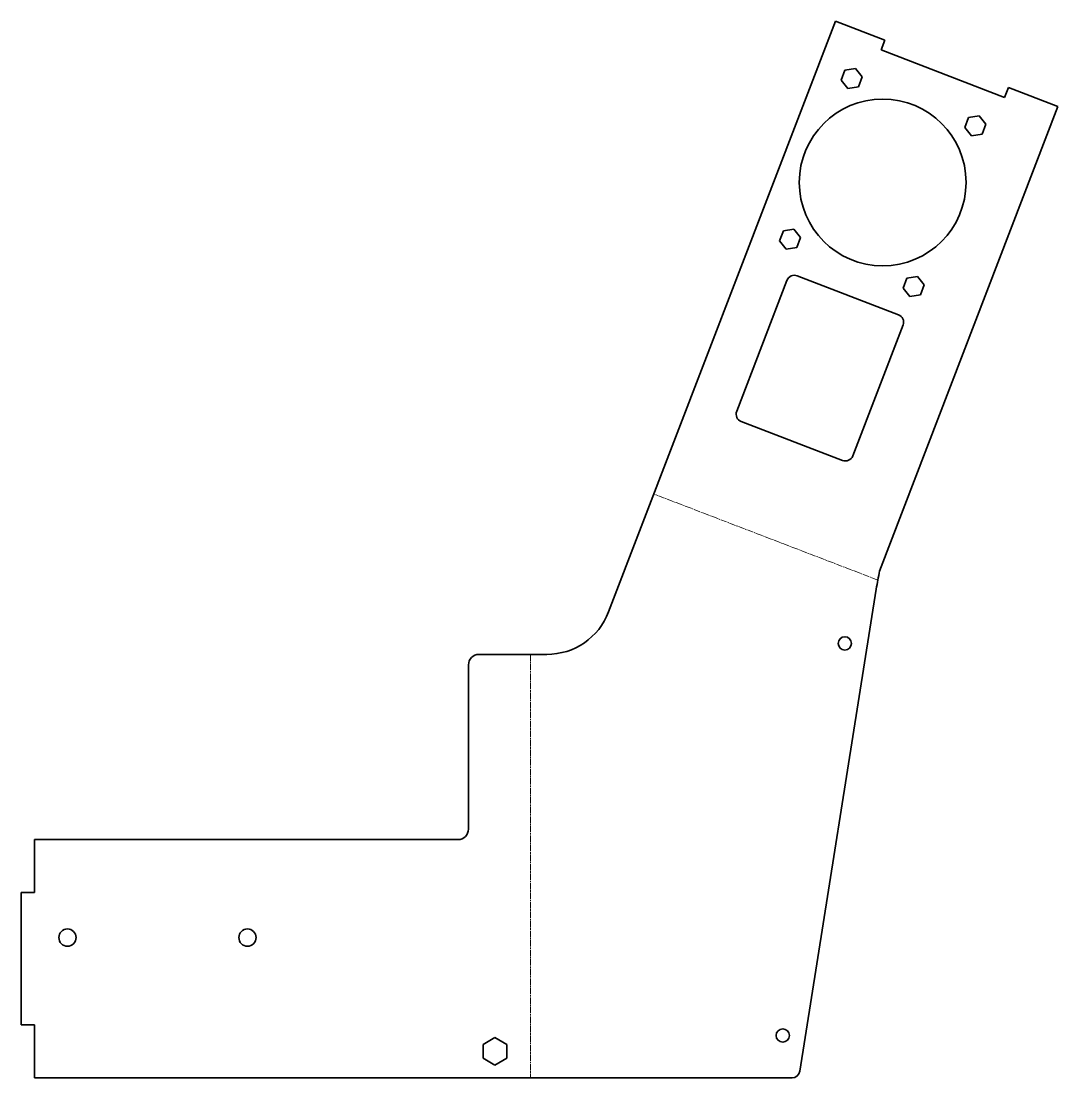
# Model space of a CAD drawing. Header units: inches. Extents: x 0 to 392, y 0 to 399.
import ezdxf

# ---------------------------------------------------------------- set-up
doc = ezdxf.new("R2010")
doc.units = ezdxf.units.IN
doc.header["$MEASUREMENT"] = 0
doc.linetypes.add('Chain', pattern=[13.68, 9.12, -1.14, 2.28, -1.14])
doc.layers.add('SIMUMAK Bend Centerline (ISO)', color=7, linetype='Chain', lineweight=9)
doc.layers.add('SIMUMAK Visible (ISO)', color=7, linetype='Continuous', lineweight=35)

# ---------------------------------------------------------------- blocks, each defined once
blk = doc.blocks.new('AMB-04-BDLOGIT02')
at = {"layer": 'SIMUMAK Bend Centerline (ISO)', "ltscale": 0.263158}
for p, q in [((323.65, 188.08), (239.03, 220.57)), ((192.39, 160), (192.39, 0))]:
    blk.add_line(p, q, dxfattribs=at)
at = {"layer": 'SIMUMAK Visible (ISO)'}
for p, q in [((221.94, 176.04), (307.62, 399.25)), ((326.3, 392.08), (307.62, 399.25)), ((324.86, 388.35), (326.3, 392.08)), ((324.86, 388.35), (371.54, 370.43)), ((309.79, 376.97), (311.23, 380.75)), ((311.23, 380.75), (315.23, 381.38)), ((315.23, 381.38), (317.77, 378.24)), ((312.33, 373.83), (309.79, 376.97)), ((317.77, 378.24), (316.32, 374.46)), ((316.32, 374.46), (312.33, 373.83)), ((372.97, 374.16), (371.54, 370.43)), ((391.65, 366.99), (372.97, 374.16)), ((391.65, 366.99), (324.27, 191.48)), ((357.91, 362.83), (361.9, 363.46)), ((361.9, 363.46), (364.45, 360.32)), ((356.46, 359.05), (357.91, 362.83)), ((364.45, 360.32), (363, 356.55)), ((359.01, 355.91), (356.46, 359.05)), ((363, 356.55), (359.01, 355.91)), ((286.49, 316.29), (287.94, 320.06)), ((287.94, 320.06), (291.93, 320.69)), ((291.93, 320.69), (294.47, 317.55)), ((289.03, 313.15), (286.49, 316.29)), ((294.47, 317.55), (293.03, 313.78)), ((293.03, 313.78), (289.03, 313.15)), ((270.31, 251.83), (289.31, 301.31)), ((293.18, 303.03), (331.46, 288.34)), ((333.17, 298.37), (334.62, 302.14)), ((334.62, 302.14), (338.61, 302.78)), ((338.61, 302.78), (341.15, 299.64)), ((341.15, 299.64), (339.71, 295.86)), ((335.71, 295.23), (333.17, 298.37)), ((339.71, 295.86), (335.71, 295.23)), ((333.19, 284.46), (314.19, 234.98)), ((310.32, 233.26), (272.04, 247.95)), ((323.03, 184.69), (294.18, 2.53)), ((173, 160), (198.6, 160)), ((169, 156), (169, 94)), ((165, 90), (5, 90)), ((5, 70), (5, 90)), ((5, 70), (0, 70)), ((0, 70), (0, 20)), ((0, 20), (5, 20)), ((5, 0), (5, 20)), ((174.5, 12.6), (179, 15.2)), ((174.5, 7.4), (174.5, 12.6)), ((179, 15.2), (183.5, 12.6)), ((183.5, 12.6), (183.5, 7.4)), ((179, 4.8), (174.5, 7.4)), ((183.5, 7.4), (179, 4.8)), ((291.22, 0), (5, 0))]:
    blk.add_line(p, q, dxfattribs=at)
for centre, radius in [((325.47, 338.3), 31.5), ((311.17, 164.15), 2.5), ((17.5, 53), 3.25), ((85.5, 53), 3.25), ((287.71, 16), 2.5)]:
    blk.add_circle(centre, radius, dxfattribs=at)
for centre, radius, start, end in [((292.11, 300.23), 3, 69, 159), ((330.39, 285.54), 3, 339, 69), ((273.12, 250.75), 3, 159, 249), ((311.39, 236.06), 3, 249, 339), ((198.6, 185), 25, 270, 339), ((165, 94), 4, 270, 0)]:
    blk.add_arc(centre, radius, start, end, dxfattribs=at)
at = {"layer": 'SIMUMAK Visible (ISO)', "extrusion": (0, 0, -1)}
for centre, radius, start, end in [((-173, 156), 4, 0, 90), ((-291.22, 3), 3, 189, 270)]:
    blk.add_arc(centre, radius, start, end, dxfattribs=at)
at = {"layer": 'SIMUMAK Visible (ISO)'}
blk.add_open_spline([(324.27, 191.48), (323.86, 189.22), (323.45, 186.95), (323.03, 184.69)], degree=3, dxfattribs=at)

msp = doc.modelspace()

# ---------------------------------------------------------------- block references
msp.add_blockref('AMB-04-BDLOGIT02', (0, 0))

doc.saveas('drawing.dxf')
